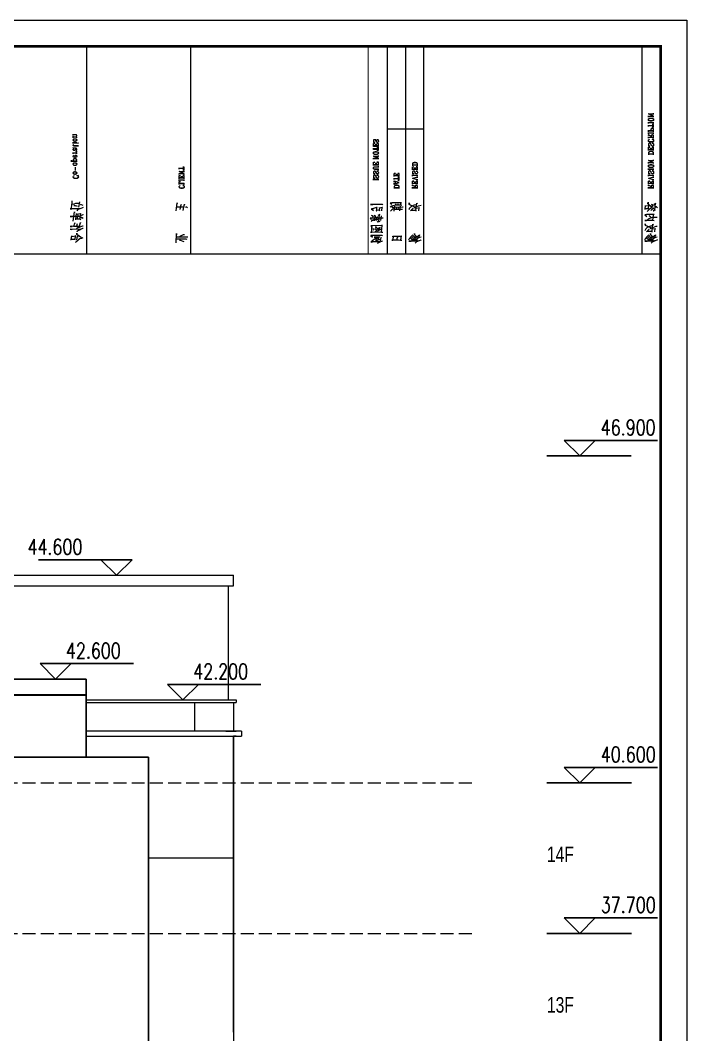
# Model space of a CAD drawing. Extents: x 1332633 to 1595679, y 264824 to 640777.
# Drawn here: x 1527758 to 1540591, y 309879 to 329421 of the extents above; entities that cross this region are included whole.
import ezdxf
from ezdxf.enums import TextEntityAlignment as Align

# ---------------------------------------------------------------- set-up
doc = ezdxf.new("R2010")
doc.units = 0
doc.header["$LTSCALE"] = 1000
doc.header["$MEASUREMENT"] = 0
doc.linetypes.add('DASH', pattern=[0.35, 0.25, -0.1])
doc.linetypes.add('DOTE', pattern=[2.42, 2, -0.2, 0.02, -0.2])
doc.layers.get('0').update_dxf_attribs({"linetype": 'CONTINUOUS'})
for name, color, linetype, lineweight in [('_公共_图框', 4, 'CONTINUOUS', 5), ('DOTE', 1, 'DOTE', 13), ('PUB_TEXT', 7, 'CONTINUOUS', 13), ('WALL', 2, 'CONTINUOUS', 35), ('木头', 44, 'CONTINUOUS', 13)]:
    doc.layers.add(name, color=color, linetype=linetype, lineweight=lineweight)
for name, color, linetype in [('A-Hz1汉字注明（平、立面、房间名称等）', 7, 'CONTINUOUS'), ('A-Wall(建筑墙)', 255, 'CONTINUOUS'), ('A-WALL_建筑墙_', 255, 'CONTINUOUS'), ('DIM_ELEV', 3, 'CONTINUOUS')]:
    doc.layers.add(name, color=color, linetype=linetype)
doc.styles.add('_TCH_DIM', font='SIMPLEX', dxfattribs={"width": 0.8, "bigfont": 'HZTXT'})
doc.styles.add('sunyat', font='3yromanc.shx', dxfattribs={"width": 0.75, "bigfont": '3yhztxt.shx'})
doc.styles.add('图框文字', font='SIMKAI.TTF')

# ---------------------------------------------------------------- blocks, each defined once
blk = doc.blocks.new('qqwqw')
at = {"color": 4, "lineweight": 0}
for points in [[(-4249, 23845), (-4253, 23835), (-4272, 23793), (-4286, 23765), (-4300, 23741)], [(-4154, 23845), (-4145, 23835), (-4149, 23835), (-4149, 23633), (-4149, 23619), (-4154, 23619), (-4178, 23647), (-4154, 23619), (-4149, 23628)], [(-4088, 23850), (-4088, 23821), (-4083, 23614), (-4083, 23637), (-3970, 23637), (-3980, 23637), (-3994, 23637)], [(-3815, 23854), (-3815, 23845), (-3815, 23779)], [(-3555, 23850), (-3546, 23840), (-3550, 23845), (-3550, 23609), (-3550, 23628), (-3550, 23656)], [(-4267, 23793), (-4267, 23619), (-4272, 23633), (-4267, 23652)], [(-4225, 23798), (-4220, 23798), (-4230, 23769), (-4239, 23741), (-4244, 23722), (-4253, 23708)], [(-4225, 23760), (-4192, 23769), (-4192, 23774), (-4197, 23751), (-4201, 23732), (-4206, 23713), (-4211, 23699), (-4220, 23685), (-4230, 23670), (-4239, 23656), (-4244, 23642), (-4253, 23637)], [(-4249, 23807), (-4244, 23802), (-4187, 23817), (-4192, 23817), (-4197, 23812)], [(-4239, 23732), (-4225, 23718), (-4220, 23708)], [(-4178, 23788), (-4173, 23784), (-4178, 23784), (-4178, 23685), (-4178, 23699), (-4178, 23708)], [(-4083, 23821), (-3951, 23835), (-3956, 23840), (-3956, 23821), (-3961, 23642), (-3961, 23619), (-3970, 23637)], [(-4041, 23788), (-4032, 23788), (-3989, 23793), (-3994, 23798), (-4013, 23760), (-4032, 23741), (-4046, 23727), (-4060, 23713), (-4074, 23699)], [(-4032, 23821), (-4032, 23812), (-4046, 23779), (-4065, 23755), (-4069, 23746)], [(-4041, 23769), (-4036, 23769), (-3989, 23713), (-3970, 23713), (-3989, 23718), (-3994, 23722)], [(-4041, 23685), (-4022, 23670), (-4013, 23661)], [(-4036, 23718), (-4017, 23703), (-4008, 23694)], [(-3876, 23793), (-3881, 23774), (-3885, 23755), (-3885, 23746), (-3890, 23741)], [(-3843, 23670), (-3852, 23656), (-3871, 23633), (-3885, 23623)], [(-3881, 23769), (-3744, 23784), (-3739, 23793), (-3758, 23755)], [(-3786, 23760), (-3791, 23751), (-3819, 23718), (-3843, 23699), (-3857, 23685), (-3866, 23685), (-3777, 23699)], [(-3857, 23812), (-3767, 23821)], [(-3819, 23774), (-3819, 23769), (-3848, 23727), (-3857, 23727), (-3805, 23736)], [(-3815, 23694), (-3815, 23685), (-3815, 23604), (-3838, 23633), (-3815, 23609)], [(-3796, 23718), (-3767, 23699), (-3763, 23685), (-3772, 23699)], [(-3791, 23666), (-3767, 23647), (-3758, 23637), (-3753, 23633), (-3767, 23652)], [(-3673, 23831), (-3668, 23831), (-3602, 23835), (-3607, 23840), (-3607, 23835), (-3617, 23784), (-3607, 23784), (-3659, 23779), (-3664, 23793), (-3659, 23779), (-3664, 23727), (-3668, 23722), (-3668, 23727), (-3654, 23732), (-3602, 23736), (-3607, 23741), (-3607, 23727), (-3617, 23689), (-3626, 23666), (-3631, 23647), (-3635, 23633), (-3640, 23628), (-3664, 23666), (-3640, 23633), (-3635, 23637)], [(-3079, 23765), (-3055, 23765)], [(-3079, 23666), (-3055, 23666)], [(-3069, 23666), (-3069, 23765)], [(-3065, 23765), (-3065, 23666)], [(-2989, 23751), (-2984, 23765), (-2984, 23736), (-2989, 23751), (-2999, 23760), (-3008, 23765), (-3022, 23765), (-3032, 23760), (-3041, 23751), (-3041, 23741), (-3036, 23732), (-3032, 23727), (-3022, 23722), (-2999, 23713), (-2994, 23708), (-2984, 23699)], [(-3041, 23741), (-3032, 23732), (-3022, 23727), (-2999, 23718), (-2994, 23713), (-2989, 23708), (-2984, 23699), (-2984, 23680), (-2994, 23670), (-3003, 23666), (-3017, 23666), (-3027, 23670), (-3036, 23680), (-3041, 23694), (-3041, 23666), (-3036, 23680)], [(-2914, 23751), (-2909, 23765), (-2909, 23736), (-2914, 23751), (-2923, 23760), (-2933, 23765), (-2942, 23765), (-2956, 23760), (-2961, 23751), (-2961, 23741), (-2961, 23732), (-2956, 23727), (-2947, 23722), (-2923, 23713), (-2918, 23708), (-2909, 23699)], [(-2961, 23741), (-2956, 23732), (-2947, 23727), (-2923, 23718), (-2918, 23713), (-2914, 23708), (-2909, 23699), (-2909, 23680), (-2918, 23670), (-2928, 23666), (-2942, 23666), (-2951, 23670), (-2961, 23680), (-2961, 23694), (-2961, 23666), (-2961, 23680)], [(-2885, 23765), (-2862, 23765)], [(-2876, 23765), (-2876, 23694), (-2871, 23680), (-2862, 23670), (-2852, 23666), (-2843, 23666), (-2834, 23670), (-2824, 23680), (-2824, 23694), (-2824, 23765)], [(-2871, 23765), (-2871, 23694), (-2867, 23680), (-2862, 23670), (-2852, 23666)], [(-2834, 23765), (-2810, 23765)], [(-2796, 23765), (-2735, 23765), (-2735, 23736), (-2739, 23765)], [(-2796, 23666), (-2735, 23666), (-2735, 23694), (-2739, 23666)], [(-2786, 23666), (-2786, 23765)], [(-2782, 23765), (-2782, 23666)], [(-2782, 23718), (-2758, 23718)], [(-2758, 23736), (-2758, 23699)], [(-2678, 23765), (-2659, 23765)], [(-2678, 23666), (-2654, 23666)], [(-2664, 23666), (-2664, 23765)], [(-2659, 23755), (-2617, 23666), (-2617, 23765)], [(-2659, 23666), (-2659, 23765), (-2617, 23675)], [(-2626, 23765), (-2602, 23765)], [(-2560, 23765), (-2574, 23760), (-2579, 23751), (-2584, 23741), (-2588, 23722), (-2588, 23708), (-2584, 23689), (-2579, 23680), (-2574, 23670), (-2560, 23666), (-2555, 23666), (-2541, 23670), (-2536, 23680), (-2532, 23689), (-2527, 23708), (-2527, 23722), (-2532, 23741), (-2536, 23751), (-2541, 23760), (-2555, 23765), (-2560, 23765), (-2569, 23760), (-2579, 23751), (-2579, 23741), (-2584, 23722), (-2584, 23708), (-2579, 23689), (-2579, 23680), (-2569, 23670), (-2560, 23666)], [(-2555, 23666), (-2546, 23670), (-2541, 23680), (-2536, 23689), (-2532, 23708), (-2532, 23722), (-2536, 23741), (-2541, 23751), (-2546, 23760), (-2555, 23765)], [(-2499, 23765), (-2503, 23736), (-2503, 23765), (-2447, 23765), (-2447, 23736), (-2452, 23765)], [(-2489, 23666), (-2461, 23666)], [(-2480, 23666), (-2480, 23765)], [(-2475, 23765), (-2475, 23666)], [(-2433, 23765), (-2371, 23765), (-2371, 23736), (-2376, 23765)], [(-2433, 23666), (-2371, 23666), (-2371, 23694), (-2376, 23666)], [(-2423, 23666), (-2423, 23765)], [(-2418, 23765), (-2418, 23666)], [(-2418, 23718), (-2395, 23718)], [(-2395, 23736), (-2395, 23699)], [(-2305, 23751), (-2301, 23765), (-2301, 23736), (-2305, 23751), (-2310, 23760), (-2324, 23765), (-2334, 23765), (-2343, 23760), (-2352, 23751), (-2352, 23741), (-2348, 23732), (-2343, 23727), (-2338, 23722), (-2315, 23713), (-2305, 23708), (-2301, 23699)], [(-2352, 23741), (-2343, 23732), (-2338, 23727), (-2315, 23718), (-2305, 23713), (-2305, 23708), (-2301, 23699), (-2301, 23680), (-2305, 23670), (-2319, 23666), (-2329, 23666), (-2343, 23670), (-2348, 23680), (-2352, 23694), (-2352, 23666), (-2348, 23680)], [(-4192, 18071), (-4201, 18043), (-4211, 18014), (-4230, 17991), (-4249, 17967), (-4267, 17944), (-4282, 17929)], [(-4192, 18047), (-4126, 17953), (-4098, 17953), (-4131, 17953), (-4140, 17972)], [(-4013, 18076), (-4013, 18062), (-4027, 18038), (-4041, 18005), (-4050, 17986), (-4060, 17967), (-4069, 17953), (-4074, 17953)], [(-4032, 18024), (-4027, 17830), (-4032, 17849), (-4027, 17868)], [(-3966, 18080), (-3966, 18062), (-3980, 18024), (-3989, 18000), (-3999, 17977), (-4008, 17958), (-4017, 17948)], [(-3984, 18000), (-3966, 18005), (-3895, 18024), (-3900, 18024), (-3914, 18019)], [(-3970, 18000), (-3970, 17892), (-3966, 17849), (-3970, 17826), (-3970, 17840), (-3970, 17863)], [(-3843, 18033), (-3833, 18014), (-3829, 17981), (-3829, 17944), (-3829, 17925), (-3833, 17939), (-3725, 17948), (-3734, 17948), (-3725, 18019), (-3720, 18024), (-3725, 18024), (-3730, 18024), (-3833, 18010)], [(-3819, 18076), (-3800, 18047), (-3800, 18024), (-3805, 18052)], [(-3815, 17972), (-3749, 17981)], [(-3782, 18010), (-3782, 17896), (-3782, 17840), (-3782, 17826), (-3782, 17840), (-3782, 17873)], [(-3753, 18080), (-3744, 18071), (-3749, 18071), (-3772, 18014)], [(-3607, 18080), (-3612, 18066), (-3626, 18033), (-3635, 18010), (-3654, 17972), (-3673, 17953)], [(-3631, 18019), (-3631, 17826), (-3635, 17845), (-3631, 17859)], [(-3602, 17995), (-3499, 18014)], [(-3565, 18076), (-3555, 18043), (-3550, 18024), (-3550, 18038)], [(-3527, 17995), (-3527, 17977), (-3532, 17929), (-3541, 17896), (-3546, 17859)], [(-3022, 17986), (-3027, 17981), (-3036, 17972), (-3041, 17962), (-3046, 17948), (-3046, 17925), (-3041, 17911), (-3036, 17901), (-3027, 17892), (-3022, 17887)], [(-2994, 17972), (-2989, 17958), (-2989, 17986), (-2994, 17972), (-3003, 17981), (-3013, 17986), (-3022, 17986), (-3032, 17981), (-3041, 17972), (-3046, 17962), (-3046, 17948), (-3046, 17925), (-3046, 17911), (-3041, 17901), (-3032, 17892), (-3022, 17887), (-3013, 17887), (-3003, 17892), (-2994, 17901), (-2989, 17911)], [(-2423, 17986), (-2423, 17906), (-2418, 17892), (-2409, 17887), (-2404, 17887), (-2395, 17892), (-2390, 17901)], [(-2418, 17986), (-2418, 17906), (-2414, 17892), (-2409, 17887)], [(-2362, 17986), (-2367, 17981), (-2362, 17977), (-2362, 17981), (-2362, 17986), (-2362, 17986)], [(-4230, 17958), (-4159, 17967), (-4164, 17967), (-4178, 17967)], [(-4230, 17929), (-4225, 17915), (-4220, 17878), (-4220, 17835), (-4220, 17849), (-4154, 17859), (-4164, 17859), (-4154, 17929), (-4154, 17925), (-4225, 17915)], [(-3961, 17953), (-3914, 17967)], [(-3956, 17906), (-3900, 17920), (-3909, 17920), (-3914, 17915)], [(-3871, 17887), (-3692, 17911), (-3701, 17911), (-3711, 17906)], [(-3612, 17854), (-3508, 17863), (-3480, 17863)], [(-3588, 17972), (-3583, 17953), (-3574, 17929), (-3569, 17911), (-3569, 17901), (-3569, 17915), (-3574, 17934)], [(-2947, 17953), (-2956, 17948), (-2966, 17939), (-2970, 17925), (-2970, 17915), (-2966, 17901), (-2956, 17892), (-2947, 17887), (-2937, 17887), (-2928, 17892), (-2918, 17901), (-2914, 17915), (-2914, 17925), (-2918, 17939), (-2928, 17948), (-2937, 17953), (-2947, 17953), (-2951, 17948), (-2961, 17939), (-2966, 17925), (-2966, 17915), (-2961, 17901), (-2951, 17892), (-2947, 17887)], [(-2937, 17887), (-2933, 17892), (-2923, 17901), (-2918, 17915), (-2918, 17925), (-2923, 17939), (-2933, 17948), (-2937, 17953)], [(-2895, 17929), (-2829, 17929)], [(-2772, 17953), (-2786, 17948), (-2796, 17939), (-2796, 17925), (-2796, 17915), (-2796, 17901), (-2786, 17892), (-2772, 17887), (-2768, 17887), (-2753, 17892), (-2749, 17901), (-2744, 17915), (-2744, 17925), (-2749, 17939), (-2753, 17948), (-2768, 17953), (-2772, 17953), (-2782, 17948), (-2791, 17939), (-2796, 17925), (-2796, 17915), (-2791, 17901), (-2782, 17892), (-2772, 17887)], [(-2768, 17887), (-2758, 17892), (-2753, 17901), (-2749, 17915), (-2749, 17925), (-2753, 17939), (-2758, 17948), (-2768, 17953)], [(-2725, 17953), (-2711, 17953)], [(-2725, 17854), (-2697, 17854)], [(-2716, 17854), (-2716, 17953)], [(-2711, 17939), (-2701, 17948), (-2697, 17953), (-2687, 17953), (-2678, 17948), (-2668, 17939), (-2664, 17925), (-2664, 17915), (-2668, 17901), (-2678, 17892), (-2687, 17887), (-2697, 17887), (-2701, 17892), (-2711, 17901)], [(-2711, 17953), (-2711, 17854)], [(-2687, 17953), (-2678, 17948), (-2673, 17939), (-2668, 17925), (-2668, 17915), (-2673, 17901), (-2678, 17892), (-2687, 17887)], [(-2640, 17925), (-2598, 17925), (-2598, 17934), (-2598, 17944), (-2602, 17948), (-2612, 17953), (-2621, 17953), (-2635, 17948), (-2640, 17939), (-2645, 17925), (-2645, 17915), (-2640, 17901), (-2635, 17892), (-2621, 17887), (-2617, 17887), (-2602, 17892), (-2598, 17901)], [(-2621, 17953), (-2631, 17948), (-2635, 17939), (-2640, 17925), (-2640, 17915), (-2635, 17901), (-2631, 17892), (-2621, 17887)], [(-2598, 17925), (-2598, 17939), (-2602, 17948)], [(-2574, 17953), (-2560, 17953)], [(-2574, 17887), (-2546, 17887)], [(-2560, 17925), (-2555, 17939), (-2546, 17948), (-2541, 17953), (-2527, 17953), (-2522, 17948), (-2522, 17944), (-2527, 17939), (-2532, 17944), (-2527, 17948)], [(-2560, 17953), (-2560, 17887)], [(-2560, 17953), (-2560, 17887)], [(-2466, 17934), (-2470, 17929), (-2494, 17925), (-2503, 17920), (-2508, 17911), (-2508, 17901), (-2503, 17892), (-2494, 17887), (-2480, 17887), (-2475, 17892), (-2466, 17901)], [(-2499, 17944), (-2499, 17939), (-2503, 17939), (-2503, 17944), (-2499, 17948), (-2494, 17953), (-2480, 17953), (-2470, 17948), (-2466, 17944), (-2461, 17934), (-2461, 17901), (-2461, 17892), (-2456, 17887)], [(-2494, 17925), (-2499, 17920), (-2503, 17911), (-2503, 17901), (-2499, 17892), (-2494, 17887)], [(-2466, 17944), (-2466, 17901), (-2461, 17892), (-2456, 17887), (-2452, 17887)], [(-2433, 17953), (-2404, 17953)], [(-2362, 17887), (-2362, 17953), (-2376, 17953)], [(-2376, 17887), (-2348, 17887)], [(-2362, 17953), (-2362, 17887)], [(-2310, 17953), (-2324, 17948), (-2329, 17939), (-2334, 17925), (-2334, 17915), (-2329, 17901), (-2324, 17892), (-2310, 17887), (-2305, 17887), (-2291, 17892), (-2286, 17901), (-2282, 17915), (-2282, 17925), (-2286, 17939), (-2291, 17948), (-2305, 17953), (-2310, 17953), (-2319, 17948), (-2324, 17939), (-2329, 17925), (-2329, 17915), (-2324, 17901), (-2319, 17892), (-2310, 17887)], [(-2305, 17887), (-2296, 17892), (-2286, 17901), (-2286, 17915), (-2286, 17925), (-2286, 17939), (-2296, 17948), (-2305, 17953)], [(-2263, 17953), (-2249, 17953)], [(-2263, 17887), (-2235, 17887)], [(-2249, 17939), (-2239, 17948), (-2225, 17953), (-2220, 17953), (-2206, 17948), (-2206, 17939), (-2206, 17887)], [(-2249, 17953), (-2249, 17887)], [(-2249, 17953), (-2249, 17887)], [(-2220, 17953), (-2211, 17948), (-2206, 17939), (-2206, 17887)], [(-2220, 17887), (-2192, 17887)]]:
    blk.add_lwpolyline(points, dxfattribs=at)
at = {"layer": '_公共_图框'}
for p, q in [((-4233, 29124), (-4247, 29092)), ((-4232, 29136), (-4233, 29124)), ((-4175, 29132), (-4186, 29102)), ((-3972, 29132), (-3975, 29108)), ((-3797, 29130), (-3799, 29090)), ((-3613, 29138), (-3596, 29118)), ((-3593, 29106), (-3601, 29124)), ((-3596, 29118), (-3593, 29106)), ((-4282, 29029), (-4291, 29016)), ((-4271, 29045), (-4282, 29029)), ((-4260, 29065), (-4271, 29045)), ((-4247, 29088), (-4260, 29065)), ((-4257, 28911), (-4254, 28941)), ((-4254, 29069), (-4254, 28896)), ((-4247, 29092), (-4247, 29088)), ((-4232, 28962), (-4230, 28972)), ((-4230, 28949), (-4232, 28962)), ((-4230, 29063), (-4230, 28949)), ((-4210, 29010), (-4219, 29002)), ((-4208, 29057), (-4216, 29043)), ((-4203, 28945), (-4216, 28935)), ((-4200, 28984), (-4211, 28974)), ((-4195, 29023), (-4210, 29010)), ((-4206, 29061), (-4208, 29057)), ((-4195, 29078), (-4206, 29061)), ((-4191, 28955), (-4203, 28945)), ((-4188, 28998), (-4200, 28984)), ((-4186, 29102), (-4195, 29078)), ((-4195, 29075), (-4189, 29073)), ((-4181, 29037), (-4195, 29023)), ((-4180, 28925), (-4195, 28915)), ((-4181, 28964), (-4191, 28955)), ((-4189, 29094), (-4183, 29092)), ((-4189, 29073), (-4128, 29002)), ((-4172, 29014), (-4188, 28998)), ((-4183, 29092), (-4136, 29100)), ((-4169, 29053), (-4181, 29037)), ((-4178, 28966), (-4181, 28964)), ((-4164, 28941), (-4180, 28925)), ((-4161, 28986), (-4178, 28966)), ((-4170, 29016), (-4172, 29014)), ((-4169, 29021), (-4170, 29016)), ((-4155, 29077), (-4169, 29053)), ((-4147, 28960), (-4164, 28941)), ((-4159, 28990), (-4161, 28986)), ((-4156, 28998), (-4159, 28990)), ((-4139, 29104), (-4155, 29077)), ((-4142, 28974), (-4147, 28960)), ((-4136, 29100), (-4139, 29104)), ((-4128, 29004), (-4136, 29012)), ((-4107, 29004), (-4128, 29004)), ((-4128, 29002), (-4107, 29004)), ((-4076, 29086), (-4013, 29096)), ((-4073, 28925), (-4024, 28978)), ((-4070, 29043), (-4066, 29021)), ((-4066, 29025), (-4070, 29043)), ((-4066, 29021), (-4068, 28933)), ((-4019, 29033), (-4066, 29025)), ((-4019, 29102), (-4027, 29033)), ((-4027, 29033), (-4019, 29033)), ((-4013, 29096), (-4019, 29102)), ((-4013, 29006), (-4019, 28992)), ((-4005, 28925), (-4018, 28915)), ((-4007, 29021), (-4013, 29006)), ((-3997, 29043), (-4007, 29021)), ((-4005, 29014), (-4000, 29012)), ((-3994, 28939), (-4005, 28925)), ((-4000, 29012), (-3951, 28905)), ((-3985, 29077), (-3997, 29043)), ((-3997, 29039), (-3926, 29051)), ((-3985, 28953), (-3994, 28939)), ((-3975, 29108), (-3985, 29077)), ((-3977, 28966), (-3985, 28953)), ((-3970, 28982), (-3977, 28966)), ((-3964, 29000), (-3970, 28982)), ((-3958, 29031), (-3964, 29000)), ((-3958, 29043), (-3958, 29031)), ((-3934, 29053), (-3947, 29049)), ((-3926, 29051), (-3934, 29053)), ((-3863, 29077), (-3859, 29051)), ((-3859, 29051), (-3854, 28911)), ((-3857, 29047), (-3797, 29057)), ((-3857, 28903), (-3855, 28929)), ((-3837, 28951), (-3843, 28945)), ((-3832, 28960), (-3837, 28951)), ((-3824, 28972), (-3832, 28960)), ((-3819, 28984), (-3824, 28972)), ((-3813, 29006), (-3819, 28984)), ((-3807, 29029), (-3813, 29006)), ((-3802, 29053), (-3807, 29029)), ((-3805, 29020), (-3788, 29004)), ((-3799, 29090), (-3802, 29057)), ((-3802, 29057), (-3802, 29053)), ((-3797, 29057), (-3794, 29057)), ((-3794, 29057), (-3733, 29065)), ((-3788, 29004), (-3774, 28988)), ((-3781, 28933), (-3748, 28899)), ((-3747, 28894), (-3781, 28933)), ((-3774, 28988), (-3769, 28976)), ((-3769, 28976), (-3772, 28984)), ((-3744, 28927), (-3745, 28909)), ((-3741, 28949), (-3744, 28927)), ((-3739, 28990), (-3741, 28986)), ((-3741, 28986), (-3741, 28953)), ((-3741, 28953), (-3741, 28949)), ((-3737, 29071), (-3739, 29067)), ((-3739, 29067), (-3739, 29025)), ((-3739, 29025), (-3739, 28990)), ((-3733, 29065), (-3737, 29071)), ((-3679, 28947), (-3690, 28939)), ((-3660, 28962), (-3679, 28947)), ((-3668, 29061), (-3662, 29075)), ((-3665, 29063), (-3668, 29053)), ((-3668, 29053), (-3668, 29061)), ((-3662, 29077), (-3665, 29063)), ((-3648, 29027), (-3663, 29010)), ((-3662, 29102), (-3660, 29086)), ((-3660, 29086), (-3662, 29077)), ((-3660, 29085), (-3525, 29098)), ((-3641, 28982), (-3660, 28962)), ((-3626, 29059), (-3648, 29027)), ((-3623, 29004), (-3641, 28982)), ((-3638, 28968), (-3635, 28956)), ((-3635, 28956), (-3632, 28901)), ((-3564, 28966), (-3634, 28956)), ((-3624, 29069), (-3626, 29059)), ((-3604, 29029), (-3623, 29004)), ((-3597, 29037), (-3604, 29029)), ((-3602, 29031), (-3579, 29004)), ((-3594, 29049), (-3597, 29037)), ((-3583, 29063), (-3556, 29039)), ((-3579, 29004), (-3553, 28974)), ((-3575, 28907), (-3569, 28970)), ((-3569, 28970), (-3564, 28966)), ((-3549, 29023), (-3561, 29043)), ((-3556, 29039), (-3549, 29023)), ((-3553, 28974), (-3534, 28955)), ((-3530, 29102), (-3552, 29065)), ((-3536, 28958), (-3549, 28970)), ((-3506, 28956), (-3536, 28958)), ((-3534, 28955), (-3506, 28956)), ((-3525, 29098), (-3530, 29102)), ((-3242, 29063), (-3197, 29063)), ((-3242, 28963), (-3216, 28963)), ((-3231, 29063), (-3231, 28963)), ((-3227, 29063), (-3227, 28963)), ((-3197, 29015), (-3227, 29015)), ((-3208, 29015), (-3200, 29010)), ((-3200, 29010), (-3197, 29005)), ((-3200, 29010), (-3197, 29001)), ((-3197, 29063), (-3185, 29058)), ((-3197, 29063), (-3189, 29058)), ((-3185, 29020), (-3197, 29015)), ((-3189, 29020), (-3197, 29015)), ((-3197, 29005), (-3185, 28972)), ((-3197, 29001), (-3189, 28967)), ((-3189, 29058), (-3185, 29053)), ((-3185, 29025), (-3189, 29020)), ((-3189, 28967), (-3185, 28963)), ((-3185, 29058), (-3181, 29053)), ((-3185, 29053), (-3181, 29044)), ((-3181, 29034), (-3185, 29025)), ((-3181, 29025), (-3185, 29020)), ((-3185, 28972), (-3181, 28967)), ((-3185, 28963), (-3178, 28963)), ((-3181, 29053), (-3178, 29044)), ((-3181, 29044), (-3181, 29034)), ((-3178, 29034), (-3181, 29025)), ((-3181, 28967), (-3178, 28967)), ((-3178, 29044), (-3178, 29034)), ((-3178, 28967), (-3174, 28972)), ((-3178, 28963), (-3174, 28972)), ((-3174, 28972), (-3174, 28977)), ((-3159, 29063), (-3098, 29063)), ((-3159, 28963), (-3098, 28963)), ((-3147, 29063), (-3147, 28963)), ((-3143, 29063), (-3143, 28963)), ((-3143, 29015), (-3121, 29015)), ((-3121, 29034), (-3121, 28996)), ((-3098, 29034), (-3101, 29063)), ((-3098, 28991), (-3101, 28963)), ((-3098, 29063), (-3098, 29034)), ((-3098, 28963), (-3098, 28991)), ((-3082, 29063), (-3060, 29063)), ((-3075, 29063), (-3048, 28963)), ((-3071, 29063), (-3048, 28977)), ((-3022, 29063), (-3048, 28963)), ((-3037, 29063), (-3014, 29063)), ((-3002, 29063), (-2976, 29063)), ((-3002, 28963), (-2976, 28963)), ((-2991, 29063), (-2991, 28963)), ((-2987, 29063), (-2987, 28963)), ((-2949, 29058), (-2957, 29048)), ((-2957, 29048), (-2957, 29039)), ((-2957, 29039), (-2953, 29029)), ((-2957, 29039), (-2949, 29029)), ((-2957, 28991), (-2957, 28963)), ((-2953, 28977), (-2957, 28991)), ((-2957, 28963), (-2953, 28977)), ((-2953, 29029), (-2949, 29025)), ((-2945, 28967), (-2953, 28977)), ((-2938, 29063), (-2949, 29058)), ((-2949, 29029), (-2942, 29025)), ((-2949, 29025), (-2942, 29020)), ((-2934, 28963), (-2945, 28967)), ((-2942, 29025), (-2919, 29015)), ((-2942, 29020), (-2919, 29010)), ((-2926, 29063), (-2938, 29063)), ((-2922, 28963), (-2934, 28963)), ((-2915, 29058), (-2926, 29063)), ((-2911, 28967), (-2922, 28963)), ((-2919, 29015), (-2911, 29010)), ((-2919, 29010), (-2911, 29005)), ((-2907, 29048), (-2915, 29058)), ((-2911, 29010), (-2907, 29005)), ((-2911, 29005), (-2903, 28996)), ((-2903, 28977), (-2911, 28967)), ((-2907, 29048), (-2903, 29063)), ((-2903, 29034), (-2907, 29048)), ((-2907, 29005), (-2903, 28996)), ((-2903, 29063), (-2903, 29034)), ((-2903, 28996), (-2903, 28977)), ((-2884, 29063), (-2858, 29063)), ((-2884, 28963), (-2858, 28963)), ((-2873, 29063), (-2873, 28963)), ((-2869, 29063), (-2869, 28963)), ((-2835, 29039), (-2839, 29020)), ((-2839, 29020), (-2839, 29005)), ((-2839, 29005), (-2835, 28986)), ((-2831, 29048), (-2835, 29039)), ((-2831, 29039), (-2835, 29020)), ((-2835, 29020), (-2835, 29005)), ((-2835, 29005), (-2831, 28986)), ((-2835, 28986), (-2831, 28977)), ((-2824, 29058), (-2831, 29048)), ((-2827, 29048), (-2831, 29039)), ((-2831, 28986), (-2827, 28977)), ((-2831, 28977), (-2824, 28967)), ((-2820, 29058), (-2827, 29048)), ((-2827, 28977), (-2820, 28967)), ((-2812, 29063), (-2824, 29058)), ((-2824, 28967), (-2812, 28963)), ((-2812, 29063), (-2820, 29058)), ((-2820, 28967), (-2812, 28963)), ((-2805, 29063), (-2812, 29063)), ((-2812, 28963), (-2805, 28963)), ((-2793, 29058), (-2805, 29063)), ((-2797, 29058), (-2805, 29063)), ((-2805, 28963), (-2793, 28967)), ((-2805, 28963), (-2797, 28967)), ((-2789, 29048), (-2797, 29058)), ((-2797, 28967), (-2789, 28977)), ((-2785, 29048), (-2793, 29058)), ((-2793, 28967), (-2785, 28977)), ((-2785, 29039), (-2789, 29048)), ((-2789, 28977), (-2785, 28986)), ((-2782, 29039), (-2785, 29048)), ((-2782, 29020), (-2785, 29039)), ((-2785, 28986), (-2782, 29005)), ((-2785, 28977), (-2782, 28986)), ((-2778, 29020), (-2782, 29039)), ((-2782, 29005), (-2782, 29020)), ((-2782, 28986), (-2778, 29005)), ((-2778, 29005), (-2778, 29020)), ((-2759, 29063), (-2744, 29063)), ((-2759, 28963), (-2736, 28963)), ((-2747, 29063), (-2747, 28963)), ((-2744, 29063), (-2698, 28972)), ((-2744, 29053), (-2698, 28963)), ((-2709, 29063), (-2687, 29063)), ((-2698, 28963), (-2698, 29063)), ((-2591, 29063), (-2553, 29063)), ((-2553, 28963), (-2591, 28963)), ((-2580, 29063), (-2580, 28963)), ((-2576, 29063), (-2576, 28963)), ((-2553, 29063), (-2542, 29058)), ((-2553, 29063), (-2546, 29058)), ((-2542, 28967), (-2553, 28963)), ((-2546, 28967), (-2553, 28963)), ((-2546, 29058), (-2538, 29048)), ((-2538, 28977), (-2546, 28967)), ((-2542, 29058), (-2534, 29048)), ((-2534, 28977), (-2542, 28967)), ((-2538, 29048), (-2534, 29039)), ((-2534, 28986), (-2538, 28977)), ((-2534, 29048), (-2530, 29039)), ((-2534, 29039), (-2530, 29025)), ((-2530, 29001), (-2534, 28986)), ((-2530, 28986), (-2534, 28977)), ((-2530, 29039), (-2527, 29025)), ((-2530, 29025), (-2530, 29001)), ((-2527, 29001), (-2530, 28986)), ((-2527, 29025), (-2527, 29001)), ((-2508, 29063), (-2447, 29063)), ((-2508, 28963), (-2447, 28963)), ((-2496, 29063), (-2496, 28963)), ((-2492, 29063), (-2492, 28963)), ((-2492, 29015), (-2469, 29015)), ((-2469, 29034), (-2469, 28996)), ((-2447, 29034), (-2450, 29063)), ((-2447, 28991), (-2450, 28963)), ((-2447, 29063), (-2447, 29034)), ((-2447, 28963), (-2447, 28991)), ((-2416, 29058), (-2424, 29048)), ((-2424, 29048), (-2424, 29039)), ((-2424, 29039), (-2416, 29029)), ((-2424, 29039), (-2420, 29029)), ((-2424, 28991), (-2424, 28963)), ((-2420, 28977), (-2424, 28991)), ((-2424, 28963), (-2420, 28977)), ((-2420, 29029), (-2416, 29025)), ((-2412, 28967), (-2420, 28977)), ((-2405, 29063), (-2416, 29058)), ((-2416, 29029), (-2409, 29025)), ((-2416, 29025), (-2409, 29020)), ((-2401, 28963), (-2412, 28967)), ((-2409, 29025), (-2386, 29015)), ((-2409, 29020), (-2386, 29010)), ((-2393, 29063), (-2405, 29063)), ((-2389, 28963), (-2401, 28963)), ((-2382, 29058), (-2393, 29063)), ((-2378, 28967), (-2389, 28963)), ((-2386, 29015), (-2378, 29010)), ((-2386, 29010), (-2378, 29005)), ((-2374, 29048), (-2382, 29058)), ((-2378, 29010), (-2374, 29005)), ((-2378, 29005), (-2370, 28996)), ((-2370, 28977), (-2378, 28967)), ((-2374, 29048), (-2370, 29063)), ((-2370, 29034), (-2374, 29048)), ((-2374, 29005), (-2370, 28996)), ((-2370, 29063), (-2370, 29034)), ((-2370, 28996), (-2370, 28977)), ((-2344, 29039), (-2348, 29025)), ((-2348, 29025), (-2348, 29001)), ((-2348, 29001), (-2344, 28986)), ((-2340, 29048), (-2344, 29039)), ((-2340, 29039), (-2344, 29025)), ((-2344, 29025), (-2344, 29001)), ((-2344, 29001), (-2340, 28986)), ((-2344, 28986), (-2340, 28977)), ((-2332, 29058), (-2340, 29048)), ((-2336, 29048), (-2340, 29039)), ((-2340, 28986), (-2336, 28977)), ((-2340, 28977), (-2332, 28967)), ((-2329, 29058), (-2336, 29048)), ((-2336, 28977), (-2329, 28967)), ((-2321, 29063), (-2332, 29058)), ((-2332, 28967), (-2321, 28963)), ((-2321, 29063), (-2329, 29058)), ((-2329, 28967), (-2321, 28963)), ((-2313, 29063), (-2321, 29063)), ((-2321, 28963), (-2313, 28963)), ((-2302, 29058), (-2313, 29063)), ((-2313, 28963), (-2302, 28967)), ((-2294, 29048), (-2302, 29058)), ((-2302, 28967), (-2294, 28977)), ((-2291, 29063), (-2294, 29048)), ((-2294, 29048), (-2291, 29034)), ((-2294, 28977), (-2291, 28986)), ((-2291, 29034), (-2291, 29063)), ((-2272, 29063), (-2226, 29063)), ((-2272, 28963), (-2245, 28963)), ((-2260, 29063), (-2260, 28963)), ((-2256, 29063), (-2256, 28963)), ((-2226, 29015), (-2256, 29015)), ((-2237, 29015), (-2230, 29010)), ((-2230, 29010), (-2226, 29005)), ((-2230, 29010), (-2226, 29001)), ((-2226, 29063), (-2214, 29058)), ((-2226, 29063), (-2218, 29058)), ((-2214, 29020), (-2226, 29015)), ((-2218, 29020), (-2226, 29015)), ((-2226, 29005), (-2214, 28972)), ((-2226, 29001), (-2218, 28967)), ((-2218, 29058), (-2214, 29053)), ((-2214, 29025), (-2218, 29020)), ((-2218, 28967), (-2214, 28963)), ((-2214, 29058), (-2211, 29053)), ((-2214, 29053), (-2211, 29044)), ((-2211, 29034), (-2214, 29025)), ((-2211, 29025), (-2214, 29020)), ((-2214, 28972), (-2211, 28967)), ((-2214, 28963), (-2207, 28963)), ((-2211, 29053), (-2207, 29044)), ((-2211, 29044), (-2211, 29034)), ((-2207, 29034), (-2211, 29025)), ((-2211, 28967), (-2207, 28967)), ((-2207, 29044), (-2207, 29034)), ((-2207, 28967), (-2203, 28972)), ((-2207, 28963), (-2203, 28972)), ((-2203, 28972), (-2203, 28977)), ((-2188, 29063), (-2161, 29063)), ((-2188, 28963), (-2161, 28963)), ((-2176, 29063), (-2176, 28963)), ((-2173, 29063), (-2173, 28963)), ((-2146, 29063), (-2100, 29063)), ((-2146, 28963), (-2119, 28963)), ((-2134, 29063), (-2134, 28963)), ((-2131, 29063), (-2131, 28963)), ((-2100, 29010), (-2131, 29010)), ((-2100, 29063), (-2089, 29058)), ((-2100, 29063), (-2093, 29058)), ((-2089, 29015), (-2100, 29010)), ((-2093, 29015), (-2100, 29010)), ((-2093, 29058), (-2089, 29053)), ((-2089, 29020), (-2093, 29015)), ((-2089, 29058), (-2085, 29053)), ((-2089, 29053), (-2085, 29044)), ((-2085, 29029), (-2089, 29020)), ((-2085, 29020), (-2089, 29015)), ((-2085, 29053), (-2081, 29044)), ((-2085, 29044), (-2085, 29029)), ((-2081, 29029), (-2085, 29020)), ((-2081, 29044), (-2081, 29029)), ((-2062, 29063), (-2005, 29063)), ((-2062, 29034), (-2062, 29063)), ((-2058, 29063), (-2062, 29034)), ((-2047, 28963), (-2020, 28963)), ((-2035, 29063), (-2035, 28963)), ((-2032, 29063), (-2032, 28963)), ((-2005, 29034), (-2009, 29063)), ((-2005, 29063), (-2005, 29034)), ((-1990, 29063), (-1963, 29063)), ((-1990, 28963), (-1963, 28963)), ((-1978, 29063), (-1978, 28963)), ((-1975, 29063), (-1975, 28963)), ((-1940, 29039), (-1944, 29020)), ((-1944, 29020), (-1944, 29005)), ((-1944, 29005), (-1940, 28986)), ((-1936, 29048), (-1940, 29039)), ((-1936, 29039), (-1940, 29020)), ((-1940, 29020), (-1940, 29005)), ((-1940, 29005), (-1936, 28986)), ((-1940, 28986), (-1936, 28977)), ((-1929, 29058), (-1936, 29048)), ((-1933, 29048), (-1936, 29039)), ((-1936, 28986), (-1933, 28977)), ((-1936, 28977), (-1929, 28967)), ((-1925, 29058), (-1933, 29048)), ((-1933, 28977), (-1925, 28967)), ((-1917, 29063), (-1929, 29058)), ((-1929, 28967), (-1917, 28963)), ((-1917, 29063), (-1925, 29058)), ((-1925, 28967), (-1917, 28963)), ((-1910, 29063), (-1917, 29063)), ((-1917, 28963), (-1910, 28963)), ((-1898, 29058), (-1910, 29063)), ((-1902, 29058), (-1910, 29063)), ((-1910, 28963), (-1898, 28967)), ((-1910, 28963), (-1902, 28967)), ((-1895, 29048), (-1902, 29058)), ((-1902, 28967), (-1895, 28977)), ((-1891, 29048), (-1898, 29058)), ((-1898, 28967), (-1891, 28977)), ((-1891, 29039), (-1895, 29048)), ((-1895, 28977), (-1891, 28986)), ((-1887, 29039), (-1891, 29048)), ((-1887, 29020), (-1891, 29039)), ((-1891, 28986), (-1887, 29005)), ((-1891, 28977), (-1887, 28986)), ((-1883, 29020), (-1887, 29039)), ((-1887, 29005), (-1887, 29020)), ((-1887, 28986), (-1883, 29005)), ((-1883, 29005), (-1883, 29020)), ((-1864, 29063), (-1849, 29063)), ((-1864, 28963), (-1841, 28963)), ((-1853, 29063), (-1853, 28963)), ((-1849, 29063), (-1803, 28972)), ((-1849, 29053), (-1803, 28963)), ((-1815, 29063), (-1792, 29063)), ((-1803, 28963), (-1803, 29063)), ((-500, 28838), (-4500, 28838)), ((-4254, 28896), (-4257, 28911)), ((-4225, 28896), (-4236, 28892)), ((-4211, 28903), (-4225, 28896)), ((-4195, 28915), (-4211, 28903)), ((-4040, 28901), (-4049, 28897)), ((-4030, 28905), (-4040, 28901)), ((-4018, 28915), (-4030, 28905)), ((-3950, 28909), (-3958, 28921)), ((-3951, 28905), (-3922, 28903)), ((-3922, 28903), (-3950, 28909)), ((-3854, 28892), (-3857, 28903)), ((-3854, 28911), (-3854, 28892)), ((-3748, 28899), (-3745, 28919)), ((-3745, 28909), (-3747, 28894)), ((-3637, 28901), (-3571, 28907)), ((-3630, 28888), (-3637, 28901)), ((-3632, 28901), (-3630, 28888)), ((-3571, 28907), (-3575, 28907)), ((-4500, 24641), (-500, 24641)), ((-2100, 24641), (-2100, 23929)), ((-4282, 24483), (-4291, 24469)), ((-4271, 24499), (-4282, 24483)), ((-4260, 24519), (-4271, 24499)), ((-4247, 24542), (-4260, 24519)), ((-4254, 24522), (-4254, 24349)), ((-4233, 24578), (-4247, 24546)), ((-4247, 24546), (-4247, 24542)), ((-4232, 24589), (-4233, 24578)), ((-4230, 24517), (-4230, 24402)), ((-4210, 24463), (-4219, 24456)), ((-4208, 24511), (-4216, 24497)), ((-4200, 24438), (-4211, 24428)), ((-4195, 24477), (-4210, 24463)), ((-4206, 24515), (-4208, 24511)), ((-4195, 24532), (-4206, 24515)), ((-4188, 24452), (-4200, 24438)), ((-4186, 24556), (-4195, 24532)), ((-4195, 24528), (-4189, 24526)), ((-4181, 24491), (-4195, 24477)), ((-4189, 24548), (-4183, 24546)), ((-4189, 24526), (-4128, 24456)), ((-4172, 24467), (-4188, 24452)), ((-4175, 24586), (-4186, 24556)), ((-4183, 24546), (-4136, 24554)), ((-4169, 24507), (-4181, 24491)), ((-4161, 24440), (-4178, 24420)), ((-4170, 24469), (-4172, 24467)), ((-4169, 24475), (-4170, 24469)), ((-4155, 24530), (-4169, 24507)), ((-4159, 24444), (-4161, 24440)), ((-4156, 24452), (-4159, 24444)), ((-4139, 24558), (-4155, 24530)), ((-4142, 24428), (-4147, 24414)), ((-4136, 24554), (-4139, 24558)), ((-4128, 24458), (-4136, 24465)), ((-4107, 24458), (-4128, 24458)), ((-4128, 24456), (-4107, 24458)), ((-3673, 24540), (-3610, 24550)), ((-3670, 24379), (-3621, 24432)), ((-3667, 24497), (-3664, 24475)), ((-3664, 24479), (-3667, 24497)), ((-3664, 24475), (-3665, 24387)), ((-3616, 24487), (-3664, 24479)), ((-3616, 24556), (-3624, 24487)), ((-3624, 24487), (-3616, 24487)), ((-3610, 24550), (-3616, 24556)), ((-3610, 24460), (-3616, 24446)), ((-3604, 24475), (-3610, 24460)), ((-3594, 24497), (-3604, 24475)), ((-3602, 24467), (-3597, 24465)), ((-3597, 24465), (-3549, 24359)), ((-3582, 24530), (-3594, 24497)), ((-3594, 24493), (-3523, 24505)), ((-3572, 24562), (-3582, 24530)), ((-3568, 24436), (-3574, 24420)), ((-3569, 24586), (-3572, 24562)), ((-3561, 24454), (-3568, 24436)), ((-3555, 24485), (-3561, 24454)), ((-3555, 24497), (-3555, 24485)), ((-3531, 24507), (-3544, 24503)), ((-3523, 24505), (-3531, 24507)), ((-3242, 24516), (-3197, 24516)), ((-3231, 24516), (-3231, 24417)), ((-3227, 24516), (-3227, 24417)), ((-3197, 24469), (-3227, 24469)), ((-3208, 24469), (-3201, 24464)), ((-3201, 24464), (-3197, 24459)), ((-3201, 24464), (-3197, 24455)), ((-3197, 24516), (-3189, 24512)), ((-3197, 24516), (-3185, 24512)), ((-3189, 24474), (-3197, 24469)), ((-3185, 24474), (-3197, 24469)), ((-3197, 24459), (-3185, 24426)), ((-3197, 24455), (-3189, 24421)), ((-3189, 24512), (-3185, 24507)), ((-3185, 24478), (-3189, 24474)), ((-3185, 24512), (-3181, 24507)), ((-3185, 24507), (-3181, 24497)), ((-3181, 24488), (-3185, 24478)), ((-3181, 24478), (-3185, 24474)), ((-3181, 24507), (-3178, 24497)), ((-3181, 24497), (-3181, 24488)), ((-3178, 24488), (-3181, 24478)), ((-3178, 24497), (-3178, 24488)), ((-3174, 24426), (-3174, 24431)), ((-3159, 24516), (-3098, 24516)), ((-3147, 24516), (-3147, 24417)), ((-3143, 24516), (-3143, 24417)), ((-3143, 24469), (-3121, 24469)), ((-3121, 24488), (-3121, 24450)), ((-3098, 24488), (-3102, 24516)), ((-3098, 24445), (-3102, 24417)), ((-3098, 24516), (-3098, 24488)), ((-3098, 24417), (-3098, 24445)), ((-3082, 24516), (-3060, 24516)), ((-3075, 24516), (-3048, 24417)), ((-3071, 24516), (-3048, 24431)), ((-3022, 24516), (-3048, 24417)), ((-3037, 24516), (-3014, 24516)), ((-3003, 24516), (-2976, 24516)), ((-2991, 24516), (-2991, 24417)), ((-2987, 24516), (-2987, 24417)), ((-2949, 24512), (-2957, 24502)), ((-2957, 24502), (-2957, 24493)), ((-2957, 24493), (-2953, 24483)), ((-2957, 24493), (-2949, 24483)), ((-2957, 24445), (-2957, 24417)), ((-2953, 24431), (-2957, 24445)), ((-2957, 24417), (-2953, 24431)), ((-2953, 24483), (-2949, 24478)), ((-2946, 24421), (-2953, 24431)), ((-2938, 24516), (-2949, 24512)), ((-2949, 24483), (-2942, 24478)), ((-2949, 24478), (-2942, 24474)), ((-2942, 24478), (-2919, 24469)), ((-2942, 24474), (-2919, 24464)), ((-2926, 24516), (-2938, 24516)), ((-2915, 24512), (-2926, 24516)), ((-2919, 24469), (-2911, 24464)), ((-2919, 24464), (-2911, 24459)), ((-2907, 24502), (-2915, 24512)), ((-2911, 24464), (-2907, 24459)), ((-2911, 24459), (-2904, 24450)), ((-2904, 24431), (-2911, 24421)), ((-2907, 24502), (-2904, 24516)), ((-2904, 24488), (-2907, 24502)), ((-2907, 24459), (-2904, 24450)), ((-2904, 24516), (-2904, 24488)), ((-2904, 24450), (-2904, 24431)), ((-2884, 24516), (-2824, 24516)), ((-2873, 24516), (-2873, 24417)), ((-2869, 24516), (-2869, 24417)), ((-2869, 24469), (-2846, 24469)), ((-2846, 24488), (-2846, 24450)), ((-2824, 24488), (-2827, 24516)), ((-2824, 24445), (-2827, 24417)), ((-2824, 24516), (-2824, 24488)), ((-2824, 24417), (-2824, 24445)), ((-2805, 24516), (-2766, 24516)), ((-2793, 24516), (-2793, 24417)), ((-2789, 24516), (-2789, 24417)), ((-2766, 24516), (-2755, 24512)), ((-2766, 24516), (-2759, 24512)), ((-2759, 24512), (-2751, 24502)), ((-2751, 24431), (-2759, 24421)), ((-2755, 24512), (-2748, 24502)), ((-2748, 24431), (-2755, 24421)), ((-2751, 24502), (-2748, 24493)), ((-2748, 24440), (-2751, 24431)), ((-2748, 24502), (-2744, 24493)), ((-2748, 24493), (-2744, 24478)), ((-2744, 24455), (-2748, 24440)), ((-2744, 24440), (-2748, 24431)), ((-2744, 24493), (-2740, 24478)), ((-2744, 24478), (-2744, 24455)), ((-2740, 24455), (-2744, 24440)), ((-2740, 24478), (-2740, 24455)), ((-4500, 24291), (-500, 24291)), ((-4257, 24365), (-4254, 24395)), ((-4254, 24349), (-4257, 24365)), ((-4225, 24349), (-4236, 24345)), ((-4225, 24349), (-4236, 24345)), ((-4232, 24416), (-4230, 24426)), ((-4230, 24402), (-4232, 24416)), ((-4211, 24357), (-4225, 24349)), ((-4203, 24399), (-4216, 24389)), ((-4195, 24369), (-4211, 24357)), ((-4191, 24408), (-4203, 24399)), ((-4180, 24379), (-4195, 24369)), ((-4181, 24418), (-4191, 24408)), ((-4178, 24420), (-4181, 24418)), ((-4164, 24395), (-4180, 24379)), ((-4147, 24414), (-4164, 24395)), ((-3637, 24355), (-3646, 24351)), ((-3627, 24359), (-3637, 24355)), ((-3615, 24369), (-3627, 24359)), ((-3602, 24379), (-3615, 24369)), ((-3591, 24393), (-3602, 24379)), ((-3602, 24241), (-3599, 24230)), ((-3582, 24406), (-3591, 24393)), ((-3574, 24420), (-3582, 24406)), ((-3547, 24363), (-3555, 24375)), ((-3549, 24359), (-3519, 24357)), ((-3519, 24357), (-3547, 24363)), ((-3242, 24417), (-3216, 24417)), ((-3189, 24421), (-3185, 24417)), ((-3185, 24426), (-3181, 24421)), ((-3185, 24417), (-3178, 24417)), ((-3181, 24421), (-3178, 24421)), ((-3178, 24421), (-3174, 24426)), ((-3178, 24417), (-3174, 24426)), ((-3159, 24417), (-3098, 24417)), ((-3003, 24417), (-2976, 24417)), ((-2934, 24417), (-2946, 24421)), ((-2923, 24417), (-2934, 24417)), ((-2911, 24421), (-2923, 24417)), ((-2884, 24417), (-2824, 24417)), ((-2766, 24417), (-2805, 24417)), ((-2755, 24421), (-2766, 24417)), ((-2759, 24421), (-2766, 24417)), ((-4243, 24212), (-4240, 24192)), ((-4240, 24192), (-4238, 24149)), ((-4155, 24204), (-4238, 24190)), ((-4238, 24149), (-4236, 24104)), ((-4236, 24119), (-4175, 24131)), ((-4236, 24104), (-4236, 24098)), ((-4236, 24098), (-4236, 24066)), ((-4236, 24066), (-4236, 24025)), ((-4236, 24039), (-4175, 24051)), ((-4236, 24025), (-4236, 24039)), ((-4181, 24133), (-4195, 24125)), ((-4175, 24131), (-4181, 24133)), ((-4175, 24051), (-4162, 24037)), ((-4162, 24037), (-4159, 24054)), ((-4159, 24078), (-4158, 24123)), ((-4159, 24054), (-4159, 24078)), ((-4158, 24123), (-4156, 24171)), ((-4156, 24210), (-4155, 24204)), ((-4156, 24171), (-4156, 24210)), ((-3676, 24064), (-3579, 24080)), ((-3671, 24176), (-3579, 24188)), ((-3641, 24043), (-3654, 24023)), ((-3646, 24230), (-3643, 24218)), ((-3643, 24218), (-3643, 24070)), ((-3641, 24143), (-3613, 24149)), ((-3640, 24053), (-3641, 24043)), ((-3640, 24110), (-3615, 24115)), ((-3615, 24058), (-3597, 24035)), ((-3599, 24230), (-3604, 24076)), ((-3597, 24025), (-3604, 24043)), ((-3583, 24082), (-3590, 24076)), ((-3579, 24080), (-3583, 24082)), ((-3574, 24041), (-3583, 24021)), ((-3566, 24072), (-3574, 24041)), ((-3566, 24214), (-3561, 24192)), ((-3563, 24102), (-3566, 24072)), ((-3561, 24149), (-3563, 24102)), ((-3563, 24090), (-3560, 24090)), ((-3561, 24190), (-3514, 24200)), ((-3561, 24192), (-3561, 24149)), ((-3560, 24141), (-3533, 24147)), ((-3560, 24090), (-3534, 24096)), ((-3519, 24206), (-3519, 24145)), ((-3514, 24200), (-3519, 24206)), ((-3519, 24145), (-3519, 24141)), ((-3519, 24141), (-3517, 24053)), ((-3517, 24053), (-3519, 24019)), ((-3242, 24166), (-3204, 24166)), ((-3204, 24066), (-3242, 24066)), ((-3231, 24166), (-3231, 24066)), ((-3227, 24166), (-3227, 24066)), ((-3204, 24166), (-3193, 24162)), ((-3204, 24166), (-3197, 24162)), ((-3193, 24071), (-3204, 24066)), ((-3197, 24071), (-3204, 24066)), ((-3197, 24162), (-3189, 24152)), ((-3189, 24081), (-3197, 24071)), ((-3193, 24162), (-3185, 24152)), ((-3185, 24081), (-3193, 24071)), ((-3189, 24152), (-3185, 24143)), ((-3185, 24090), (-3189, 24081)), ((-3185, 24152), (-3181, 24143)), ((-3185, 24143), (-3181, 24128)), ((-3181, 24105), (-3185, 24090)), ((-3181, 24090), (-3185, 24081)), ((-3181, 24143), (-3178, 24128)), ((-3181, 24128), (-3181, 24105)), ((-3178, 24105), (-3181, 24090)), ((-3178, 24128), (-3178, 24105)), ((-3162, 24066), (-3140, 24066)), ((-3155, 24066), (-3128, 24166)), ((-3147, 24095), (-3113, 24095)), ((-3128, 24166), (-3102, 24066)), ((-3128, 24152), (-3105, 24066)), ((-3117, 24066), (-3094, 24066)), ((-3082, 24166), (-3025, 24166)), ((-3082, 24138), (-3082, 24166)), ((-3079, 24166), (-3082, 24138)), ((-3067, 24066), (-3041, 24066)), ((-3056, 24166), (-3056, 24066)), ((-3052, 24166), (-3052, 24066)), ((-3025, 24138), (-3029, 24166)), ((-3025, 24166), (-3025, 24138)), ((-3010, 24166), (-2949, 24166)), ((-3010, 24066), (-2949, 24066)), ((-2999, 24166), (-2999, 24066)), ((-2995, 24166), (-2995, 24066)), ((-2995, 24119), (-2972, 24119)), ((-2972, 24138), (-2972, 24100)), ((-2949, 24138), (-2953, 24166)), ((-2949, 24095), (-2953, 24066)), ((-2949, 24166), (-2949, 24138)), ((-2949, 24066), (-2949, 24095)), ((-3665, 24009), (-3676, 23999)), ((-3654, 24023), (-3665, 24009)), ((-3583, 24021), (-3601, 23992)), ((-3597, 24035), (-3597, 24025)), ((-3545, 24019), (-3523, 24001)), ((-3522, 23993), (-3545, 24019)), ((-3520, 23999), (-3522, 23993)), ((-3519, 24019), (-3520, 23999)), ((-4265, 20020), (-4243, 19954)), ((-4243, 19954), (-4240, 19933)), ((-4221, 20079), (-4218, 20061)), ((-4218, 20061), (-4218, 19870)), ((-4181, 20092), (-4178, 20076)), ((-4178, 20076), (-4181, 19872)), ((-4155, 19964), (-4180, 19925)), ((-4134, 20002), (-4155, 19964)), ((-4131, 20027), (-4134, 20002)), ((-3662, 20004), (-3541, 20027)), ((-3646, 19945), (-3549, 19962)), ((-3615, 20088), (-3602, 20067)), ((-3602, 20067), (-3597, 20057)), ((-3601, 20012), (-3599, 19878)), ((-3597, 20057), (-3596, 20047)), ((-3556, 19964), (-3571, 19958)), ((-3549, 20029), (-3563, 20023)), ((-3549, 19962), (-3556, 19964)), ((-3541, 20027), (-3549, 20029)), ((-3235, 20001), (-3239, 19987)), ((-3239, 19987), (-3239, 19963)), ((-3239, 19963), (-3235, 19949)), ((-3231, 20011), (-3235, 20001)), ((-3231, 20001), (-3235, 19987)), ((-3235, 19987), (-3235, 19963)), ((-3235, 19963), (-3231, 19949)), ((-3235, 19949), (-3231, 19939)), ((-3223, 20020), (-3231, 20011)), ((-3227, 20011), (-3231, 20001)), ((-3231, 19949), (-3227, 19939)), ((-3231, 19939), (-3223, 19930)), ((-3220, 20020), (-3227, 20011)), ((-3227, 19939), (-3220, 19930)), ((-3212, 20025), (-3223, 20020)), ((-3212, 20025), (-3220, 20020)), ((-3204, 20025), (-3212, 20025)), ((-3193, 20020), (-3204, 20025)), ((-3185, 20011), (-3193, 20020)), ((-3193, 19930), (-3185, 19939)), ((-3181, 20025), (-3185, 20011)), ((-3185, 20011), (-3181, 19997)), ((-3185, 19939), (-3181, 19949)), ((-3181, 19997), (-3181, 20025)), ((-3162, 20025), (-3136, 20025)), ((-3151, 20025), (-3151, 19925)), ((-3147, 20025), (-3147, 19925)), ((-3105, 19954), (-3109, 19925)), ((-3105, 19925), (-3105, 19954)), ((-3094, 20025), (-3067, 20025)), ((-3082, 20025), (-3082, 19925)), ((-3079, 20025), (-3079, 19925)), ((-3052, 20025), (-2991, 20025)), ((-3041, 20025), (-3041, 19925)), ((-3037, 20025), (-3037, 19925)), ((-3037, 19978), (-3014, 19978)), ((-3014, 19997), (-3014, 19958)), ((-2991, 19997), (-2995, 20025)), ((-2991, 19954), (-2995, 19925)), ((-2991, 20025), (-2991, 19997)), ((-2991, 19925), (-2991, 19954)), ((-2972, 20025), (-2957, 20025)), ((-2961, 20025), (-2961, 19925)), ((-2957, 20025), (-2911, 19935)), ((-2957, 20016), (-2911, 19925)), ((-2923, 20025), (-2900, 20025)), ((-2911, 19925), (-2911, 20025)), ((-2881, 20025), (-2884, 19997)), ((-2884, 19997), (-2884, 20025)), ((-2884, 20025), (-2827, 20025)), ((-2858, 20025), (-2858, 19925)), ((-2854, 20025), (-2854, 19925)), ((-2827, 19997), (-2831, 20025)), ((-2827, 20025), (-2827, 19997)), ((-4287, 19866), (-4109, 19876)), ((-4117, 19878), (-4134, 19874)), ((-4109, 19876), (-4117, 19878)), ((-3673, 19866), (-3519, 19886)), ((-3527, 19888), (-3541, 19884)), ((-3519, 19886), (-3527, 19888)), ((-3223, 19930), (-3212, 19925)), ((-3220, 19930), (-3212, 19925)), ((-3212, 19925), (-3204, 19925)), ((-3204, 19925), (-3193, 19930)), ((-3162, 19925), (-3105, 19925)), ((-3094, 19925), (-3067, 19925)), ((-3052, 19925), (-2991, 19925)), ((-2972, 19925), (-2949, 19925)), ((-2869, 19925), (-2843, 19925)), ((-4500, 18150), (-500, 18150))]:
    blk.add_line(p, q, dxfattribs=at)
blk.add_lwpolyline([(-63075, 0), (0, 0), (0, 29700), (-63075, 29700)], close=True, dxfattribs=at)
at = {"layer": '_公共_图框', "const_width": 50}
blk.add_lwpolyline([(-61825, 500), (-500, 500), (-500, 29200), (-61825, 29200)], close=True, dxfattribs=at)
at = {"layer": '_公共_图框', "const_width": 25}
for points in [[(-4500, 29200), (-4500, 500)], [(-500, 29200), (-4500, 29200)], [(-500, 23566), (-4500, 23566)], [(-4500, 20150), (-500, 20150)]]:
    blk.add_lwpolyline(points, dxfattribs=at)
at = {"layer": '_公共_图框'}
blk.add_lwpolyline([(-500, 23929), (-4500, 23929)], dxfattribs=at)
at = {"layer": '_公共_图框', "style": '图框文字'}
for tag, height, p in [('建设单位', 250, (-2500, 19150)), ('合作单位', 250, (-2527, 16842)), ('项目名称', 250, (-2500, 15150)), ('项目编号', 250, (-2500, 13150)), ('建筑', 175, (-1300, 2800)), ('方案深化', 175, (-1300, 2450)), ('1:100', 175, (-1300, 2100)), ('20090705', 175, (-1300, 1750)), ('图号', 175, (-1300, 1225))]:
    blk.add_attdef(tag, text='', height=height, dxfattribs=at).set_placement(p, align=Align.MIDDLE_CENTER)

msp = doc.modelspace()

# ---------------------------------------------------------------- linework, layer by layer
for p, q in [((1527229, 316729, 0), (1529026, 316729, 0)), ((1530226, 315029, 0), (1530226, 315029, 0))]:
    msp.add_line(p, q)
at = {"layer": 'A-WALL_建筑墙_'}
for p, q in [((1529026, 315229, 0), (1529026, 316729, 0)), ((1524226, 315229, 0), (1530226, 315229, 0)), ((1530226, 315180, 0), (1530226, 315229, 0)), ((1530226, 315030, 0), (1530226, 315180, 0)), ((1530226, 315180, 0), (1530226, 315180, 0)), ((1530226, 315030, 0), (1530226, 315029, 0)), ((1530226, 315030, 0), (1530226, 315029, 0)), ((1530226, 313248, 0), (1530226, 315029, 0)), ((1530226, 315029, 0), (1530226, 315029, 0)), ((1530226, 283129, 0), (1530226, 313248, 0))]:
    msp.add_line(p, q, dxfattribs=at)
at = {"layer": 'DIM_ELEV'}
for p, q in [((1538531, 321029, 0), (1538231, 321329, 0)), ((1538231, 321329, 0), (1540031, 321329, 0)), ((1538531, 321029, 0), (1538831, 321329, 0)), ((1537900, 321029, 0), (1539525, 321029, 0)), ((1529911, 319029, 0), (1528111, 319029, 0)), ((1529611, 318729, 0), (1529311, 319029, 0)), ((1529611, 318729, 0), (1529911, 319029, 0)), ((1528438, 316729, 0), (1528138, 317029, 0)), ((1528138, 317029, 0), (1529938, 317029, 0)), ((1528438, 316729, 0), (1528738, 317029, 0)), ((1530890, 316329, 0), (1530590, 316629, 0)), ((1530590, 316629, 0), (1532390, 316629, 0)), ((1530890, 316329, 0), (1531190, 316629, 0)), ((1538531, 314730, 0), (1538231, 315029, 0)), ((1538231, 315029, 0), (1540031, 315029, 0)), ((1538531, 314730, 0), (1538831, 315029, 0)), ((1537901, 314729, 0), (1539526, 314729, 0)), ((1538531, 311830, 0), (1538231, 312130, 0)), ((1538231, 312130, 0), (1540031, 312130, 0)), ((1538531, 311830, 0), (1538831, 312130, 0)), ((1537901, 311829, 0), (1539526, 311829, 0))]:
    msp.add_line(p, q, dxfattribs=at)
at = {"layer": 'DOTE', "linetype": 'DASH'}
for p, q in [((1511703, 314729, 0), (1536470, 314729, 0)), ((1511703, 311829, 0), (1536470, 311829, 0))]:
    msp.add_line(p, q, dxfattribs=at)
at = {"layer": 'WALL'}
msp.add_line((1527108, 316429, 0), (1529026, 316429, 0), dxfattribs=at)
at = {"layer": '木头'}
for p, q in [((1525158, 318729, 0), (1531866, 318729, 0)), ((1531866, 318529, 0), (1531866, 318729, 0)), ((1525365, 318529, 0), (1531866, 318529, 0)), ((1531766, 316720, 0), (1531766, 318529, 0)), ((1531766, 316453, 0), (1531766, 316720, 0)), ((1531766, 316329, 0), (1531766, 316453, 0)), ((1529026, 316329, 0), (1531916, 316329, 0)), ((1529026, 316279, 0), (1531866, 316279, 0)), ((1531116, 316279, 0), (1531116, 315729, 0)), ((1531866, 316279, 0), (1531866, 315729, 0)), ((1531866, 316279, 0), (1531916, 316279, 0)), ((1531916, 316329, 0), (1531916, 316279, 0)), ((1532016, 315729, 0), (1529026, 315729, 0)), ((1529026, 315629, 0), (1532016, 315629, 0)), ((1531716, 315729, 0), (1530566, 315729, 0)), ((1530566, 315629, 0), (1531866, 315629, 0)), ((1531716, 315729, 0), (1531916, 315729, 0)), ((1531916, 315629, 0), (1531866, 315629, 0)), ((1531866, 313248, 0), (1531866, 315629, 0)), ((1531866, 315629, 0), (1531866, 280729, 0)), ((1532016, 315729, 0), (1532016, 315629, 0)), ((1531866, 313279, 0), (1530226, 313279, 0)), ((1531862, 309929, 0), (1531866, 313248, 0))]:
    msp.add_line(p, q, dxfattribs=at)

# ---------------------------------------------------------------- block references
at = {"layer": 'A-Wall(建筑墙)', "xscale": -1, "rotation": 270}
msp.add_blockref('qqwqw', (1510891, 329421, 0), dxfattribs=at)

# ---------------------------------------------------------------- texts
at = {"layer": 'A-Hz1汉字注明（平、立面、房间名称等）', "style": 'sunyat', "width": 0.75}
for s, p in [('14F', (1537900, 313204, 0)), ('13F', (1537900, 310304, 0))]:
    msp.add_text(s, height=300, dxfattribs=at).set_placement(p)
at = {"layer": 'PUB_TEXT', "style": '_TCH_DIM', "width": 0.752941}
for s, p in [('46.900', (1538937, 321429, 0)), ('44.600', (1527898, 319129, 0)), ('42.600', (1528637, 317129, 0)), ('42.200', (1531089, 316729, 0)), ('40.600', (1538938, 315130, 0)), ('37.700', (1538938, 312230, 0))]:
    msp.add_text(s, height=297.5, dxfattribs=at).set_placement(p)

doc.saveas('drawing.dxf')
